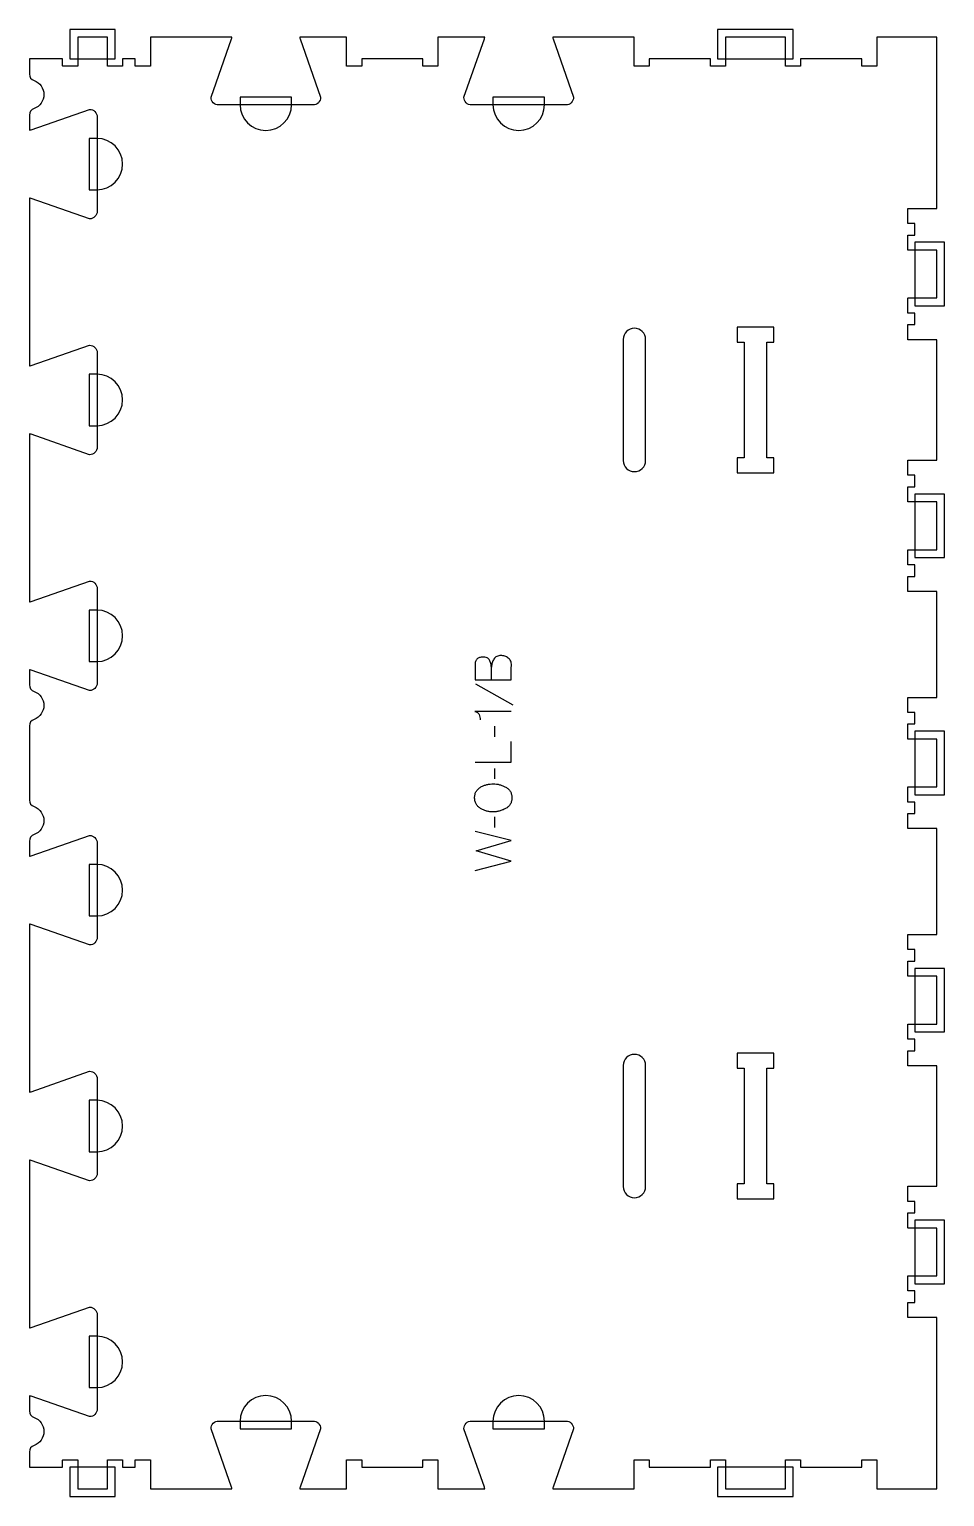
# Model space of a CAD drawing. Extents: x 0 to 756, y -6 to 1206.
import ezdxf

# ---------------------------------------------------------------- set-up
doc = ezdxf.new("R2010")
doc.units = 0
for name, color, linetype in [('1_ANYTOOL_1MMDEEP_LABELS_S', 2, 'CONTINUOUS'), ('3_ANYTOOL_CUTTHROUGH_INSID', 4, 'CONTINUOUS'), ('4_ANYTOOL_CUTTHROUGH_OUTSI', 5, 'CONTINUOUS'), ('5_ANYTOOL_HALF_MILL_9MM_IN', 3, 'CONTINUOUS')]:
    doc.layers.add(name, color=color, linetype=linetype)

msp = doc.modelspace()

# ---------------------------------------------------------------- linework, layer by layer
at = {"layer": '1_ANYTOOL_1MMDEEP_LABELS_S'}
for p, q in [((368.561444, 665.064287), (399.332873, 647.878573)), ((384.204302, 630.22143), (384.290016, 621.435716)), ((384.204302, 595.335716), (384.290016, 586.550002)), ((384.204302, 555.307145), (384.290016, 546.52143))]:
    msp.add_line(p, q, dxfattribs=at)
for points in [[(368.090016, 668.492859), (398.090016, 668.492859), (398.090016, 678.178573), (398.17573, 680.707145, 0.048381), (398.071815, 682.386038, 0.066146), (397.591802, 683.991073, 0.067079), (396.743131, 685.354836, 0.057042), (395.582873, 686.47143, 0.037099), (394.211632, 687.366102, 0.042913), (392.716802, 688.030359, 0.043052), (391.161154, 688.421519, 0.040094), (389.561444, 688.550002, 0.045096), (387.764828, 688.38763, 0.070597), (386.06323, 687.82143, 0.073303), (384.734191, 686.895452, 0.067093), (383.711444, 685.635716, 0.063103), (382.286498, 682.461206, 0.053716), (381.632873, 679.035716)], [(381.761444, 668.492859), (381.632873, 679.035716, 0.046847), (381.156424, 681.984418, 0.060102), (380.068587, 684.757145, 0.086388), (379.198461, 685.863847, 0.076384), (378.016802, 686.637502, 0.070405), (376.329052, 687.134971, 0.036531), (374.561444, 687.264287, 0.031885), (373.126186, 687.172667, 0.051083), (371.730194, 686.84643, 0.053001), (370.643636, 686.338143, 0.064647), (369.707873, 685.592859, 0.064346), (368.982308, 684.619568, 0.050037), (368.49448, 683.503573, 0.048317), (368.178198, 682.059017, 0.029756), (368.090016, 680.578573), (368.090016, 668.492859)], [(398.090016, 642.350002), (368.047159, 642.350002, -0.057478), (369.140126, 642.085979, -0.075801), (370.120373, 641.54643, -0.075474), (370.904247, 640.730978, -0.055107), (371.454302, 639.735716, -0.039607), (372.153813, 637.593475, -0.05918), (372.418587, 635.364287)]]:
    msp.add_lwpolyline(points, format="xyb", dxfattribs=at)
for points in [[(368.090016, 600.478573), (398.090016, 600.478573), (398.090016, 617.578573)], [(368.090016, 510.950002), (398.090016, 518.664287), (368.990016, 527.107145), (398.090016, 535.592859), (368.090016, 543.092859)]]:
    msp.add_lwpolyline(points, dxfattribs=at)
msp.add_lwpolyline([(367.747159, 571.378573, -0.064784), (368.09508, 574.052528, -0.088904), (369.22573, 576.478573, -0.05419), (370.91786, 578.401138, -0.051179), (372.97573, 579.928573, -0.041653), (375.404503, 581.110773, -0.036749), (377.990016, 581.900002, -0.024892), (380.609279, 582.357781, -0.030823), (383.261444, 582.52143, -0.034269), (385.833941, 582.34491, -0.031918), (388.361444, 581.830359, -0.031725), (390.970841, 580.942172, -0.026303), (393.461444, 579.757145, -0.058719), (395.623192, 578.233364, -0.077745), (397.286444, 576.194645, -0.077243), (398.265282, 573.707656, -0.055252), (398.561444, 571.035716, -0.054051), (398.262865, 568.281791, -0.077615), (397.265016, 565.716073, -0.078558), (395.577942, 563.641, -0.060481), (393.37573, 562.100002, -0.02629), (390.836511, 560.913341, -0.031299), (388.179302, 560.026787, -0.031469), (385.592486, 559.511749, -0.033416), (382.961444, 559.335716, -0.032847), (380.244496, 559.514394, -0.035049), (377.577516, 560.05893, -0.03503), (375.000477, 560.974904, -0.032231), (372.568587, 562.228573, -0.062518), (370.501493, 563.850462, -0.074052), (368.952516, 565.962502, -0.072322), (368.021625, 568.589355, -0.049083)], format="xyb", close=True, dxfattribs=at)
at = {"layer": '3_ANYTOOL_CUTTHROUGH_INSID'}
for points in [[(490.5, 949.749997), (490.5, 849.750003, 1), (509, 849.750003), (509, 949.749997, 1)], [(490.5, 349.749997), (490.5, 249.750003, 1), (509, 249.750003), (509, 349.749997, 1)]]:
    msp.add_lwpolyline(points, format="xyb", close=True, dxfattribs=at)
for points in [[(615, 839.5), (615, 852), (609, 852), (609, 947.5), (615, 947.5), (615, 960), (584.5, 960), (584.5, 947.5), (590.5, 947.5), (590.5, 852), (584.5, 852), (584.5, 839.5)], [(615, 360), (584.5, 360), (584.5, 347.5), (590.5, 347.5), (590.5, 252), (584.5, 252), (584.5, 239.5), (615, 239.5), (615, 252), (609, 252), (609, 347.5), (615, 347.5)]]:
    msp.add_lwpolyline(points, close=True, dxfattribs=at)
at = {"layer": '4_ANYTOOL_CUTTHROUGH_OUTSI'}
msp.add_lwpolyline([(749.5, 1199.5), (700, 1199.5), (700, 1175.75, -0.414214), (699.75, 1175.5), (687.75, 1175.5, -0.414214), (687.5, 1175.75), (687.5, 1181.5), (637, 1181.5), (637, 1175.75, -0.414214), (636.75, 1175.5), (624.75, 1175.5, -0.414214), (624.5, 1175.75), (624.5, 1199.5), (575, 1199.5), (575, 1175.75, -0.414214), (574.75, 1175.5), (562.75, 1175.5, -0.414214), (562.5, 1175.75), (562.5, 1181.5), (512, 1181.5), (512, 1175.75, -0.414214), (511.75, 1175.5), (499.75, 1175.5, -0.414214), (499.5, 1175.75), (499.5, 1199.5), (449.75, 1199.5), (432.308437, 1199.5, 0.061784), (432.543431, 1198.10513), (449.438965, 1149.832588, -0.084368), (449.453, 1149.75, -0.414214), (443.203, 1143.5), (365.203, 1143.5, -0.414214), (358.953, 1149.75, -0.084368), (358.967035, 1149.832588), (375.866148, 1198.116195, 0.061178), (376.097563, 1199.5), (337.5, 1199.5), (337.5, 1175.75, -0.414214), (337.25, 1175.5), (325.25, 1175.5, -0.414214), (325, 1175.75), (325, 1181.5), (274.5, 1181.5), (274.5, 1175.75, -0.414214), (274.25, 1175.5), (262.25, 1175.5, -0.414214), (262, 1175.75), (262, 1199.5), (223.402437, 1199.5, 0.061784), (223.637431, 1198.10513), (240.532965, 1149.832588, -0.084368), (240.547, 1149.75, -0.414214), (234.297, 1143.5), (156.297, 1143.5, -0.414214), (150.047, 1149.75, -0.084368), (150.061035, 1149.832588), (166.960148, 1198.116195, 0.061178), (167.191563, 1199.5), (100, 1199.5), (100, 1175.75, -0.414214), (99.75, 1175.5), (87.75, 1175.5, -0.414214), (87.5, 1175.75), (87.5, 1181.5), (77, 1181.5), (77, 1175.75, -0.414214), (76.75, 1175.5), (64.75, 1175.5, -0.414214), (64.5, 1175.75), (64.5, 1199.5), (40, 1199.5), (40, 1175.75, -0.414214), (39.75, 1175.5), (27.75, 1175.5, -0.414214), (27.5, 1175.75), (27.5, 1181.5), (0, 1181.5), (0, 1169.095563, 0.317837), (3.833333, 1163.674411, -0.707107), (3.833333, 1140.575589, 0.317837), (0, 1135.154437), (0, 1122.755437, 0.061784), (1.39487, 1122.990431), (49.667412, 1139.885965, -0.084368), (49.75, 1139.9, -0.414214), (56, 1133.65), (56, 1055.65, -0.414214), (49.75, 1049.4, -0.084368), (49.667412, 1049.414035), (1.383805, 1066.313148, 0.061178), (0, 1066.544563), (0, 927.855437, 0.061784), (1.39487, 928.090431), (49.667412, 944.985965, -0.084368), (49.75, 945, -0.414214), (56, 938.75), (56, 860.75, -0.414214), (49.75, 854.5, -0.084368), (49.667412, 854.514035), (1.383805, 871.413148, 0.061178), (0, 871.644563), (0, 732.955437, 0.061784), (1.39487, 733.190431), (49.667412, 750.085965, -0.084368), (49.75, 750.1, -0.414214), (56, 743.85), (56, 665.85, -0.414214), (49.75, 659.6, -0.084368), (49.667412, 659.614035), (1.383805, 676.513148, 0.061178), (0, 676.744563), (0, 664.345563, 0.317837), (3.833333, 658.924411, -0.707107), (3.833333, 635.825589, 0.317837), (0, 630.404437), (0, 569.095563, 0.317837), (3.833333, 563.674411, -0.707107), (3.833333, 540.575589, 0.317837), (0, 535.154437), (0, 522.755437, 0.061784), (1.39487, 522.990431), (49.667412, 539.885965, -0.084368), (49.75, 539.9, -0.414214), (56, 533.65), (56, 455.65, -0.414214), (49.75, 449.4, -0.084368), (49.667412, 449.414035), (1.383805, 466.313148, 0.061178), (0, 466.544563), (0, 327.855437, 0.061784), (1.39487, 328.090431), (49.667412, 344.985965, -0.084368), (49.75, 345, -0.414214), (56, 338.75), (56, 260.75, -0.414214), (49.75, 254.5, -0.084368), (49.667412, 254.514035), (1.383805, 271.413148, 0.061178), (0, 271.644563), (0, 132.955437, 0.061784), (1.39487, 133.190431), (49.667412, 150.085965, -0.084368), (49.75, 150.1, -0.414214), (56, 143.85), (56, 65.85, -0.414214), (49.75, 59.6, -0.084368), (49.667412, 59.614035), (1.383805, 76.513148, 0.061178), (0, 76.744563), (0, 64.345563, 0.317837), (3.833333, 58.924411, -0.707107), (3.833333, 35.825589, 0.317837), (0, 30.404437), (0, 18), (27.5, 18), (27.5, 23.75, -0.414214), (27.75, 24), (39.75, 24, -0.414214), (40, 23.75), (40, 0), (64.5, 0), (64.5, 23.75, -0.414214), (64.75, 24), (76.75, 24, -0.414214), (77, 23.75), (77, 18), (87.5, 18), (87.5, 23.75, -0.414214), (87.75, 24), (99.75, 24, -0.414214), (100, 23.75), (100, 0), (167.191563, 0, 0.061784), (166.956569, 1.39487), (150.061035, 49.667412, -0.084368), (150.047, 49.75, -0.414214), (156.297, 56), (234.297, 56, -0.414214), (240.547, 49.75, -0.084368), (240.532965, 49.667412), (223.633852, 1.383805, 0.061178), (223.402437, 0), (262, 0), (262, 23.75, -0.414214), (262.25, 24), (274.25, 24, -0.414214), (274.5, 23.75), (274.5, 18), (325, 18), (325, 23.75, -0.414214), (325.25, 24), (337.25, 24, -0.414214), (337.5, 23.75), (337.5, 0), (376.097563, 0, 0.061784), (375.862569, 1.39487), (358.967035, 49.667412, -0.084368), (358.953, 49.75, -0.414214), (365.203, 56), (443.203, 56, -0.414214), (449.453, 49.75, -0.084368), (449.438965, 49.667412), (432.539852, 1.383805, 0.061178), (432.308437, 0), (499.5, 0), (499.5, 23.75, -0.414214), (499.75, 24), (511.75, 24, -0.414214), (512, 23.75), (512, 18), (562.5, 18), (562.5, 23.75, -0.414214), (562.75, 24), (574.75, 24, -0.414214), (575, 23.75), (575, 0), (624.5, 0), (624.5, 23.75, -0.414214), (624.75, 24), (636.75, 24, -0.414214), (637, 23.75), (637, 18), (687.5, 18), (687.5, 23.75, -0.414214), (687.75, 24), (699.75, 24, -0.414214), (700, 23.75), (700, 0), (749.5, 0), (749.5, 141.5), (725.75, 141.5, -0.414214), (725.5, 141.75), (725.5, 153.75, -0.414214), (725.75, 154), (731.5, 154), (731.5, 163.5), (725.75, 163.5, -0.414214), (725.5, 163.75), (725.5, 175.75, -0.414214), (725.75, 176), (749.5, 176), (749.5, 215.5), (725.75, 215.5, -0.414214), (725.5, 215.75), (725.5, 227.75, -0.414214), (725.75, 228), (731.5, 228), (731.5, 237.5), (725.75, 237.5, -0.414214), (725.5, 237.75), (725.5, 249.75, -0.414214), (725.75, 250), (749.5, 250), (749.5, 349.5), (725.75, 349.5, -0.414214), (725.5, 349.75), (725.5, 361.75, -0.414214), (725.75, 362), (731.5, 362), (731.5, 371.5), (725.75, 371.5, -0.414214), (725.5, 371.75), (725.5, 383.75, -0.414214), (725.75, 384), (749.5, 384), (749.5, 423.5), (725.75, 423.5, -0.414214), (725.5, 423.75), (725.5, 435.75, -0.414214), (725.75, 436), (731.5, 436), (731.5, 445.5), (725.75, 445.5, -0.414214), (725.5, 445.75), (725.5, 457.75, -0.414214), (725.75, 458), (749.5, 458), (749.5, 545.5), (725.75, 545.5, -0.414214), (725.5, 545.75), (725.5, 557.75, -0.414214), (725.75, 558), (731.5, 558), (731.5, 567.5), (725.75, 567.5, -0.414214), (725.5, 567.75), (725.5, 579.75, -0.414214), (725.75, 580), (749.5, 580), (749.5, 619.5), (725.75, 619.5, -0.414214), (725.5, 619.75), (725.5, 631.75, -0.414214), (725.75, 632), (731.5, 632), (731.5, 641.5), (725.75, 641.5, -0.414214), (725.5, 641.75), (725.5, 653.75, -0.414214), (725.75, 654), (749.5, 654), (749.5, 741.5), (725.75, 741.5, -0.414214), (725.5, 741.75), (725.5, 753.75, -0.414214), (725.75, 754), (731.5, 754), (731.5, 763.5), (725.75, 763.5, -0.414214), (725.5, 763.75), (725.5, 775.75, -0.414214), (725.75, 776), (749.5, 776), (749.5, 815.5), (725.75, 815.5, -0.414214), (725.5, 815.75), (725.5, 827.75, -0.414214), (725.75, 828), (731.5, 828), (731.5, 837.5), (725.75, 837.5, -0.414214), (725.5, 837.75), (725.5, 849.75, -0.414214), (725.75, 850), (749.5, 850), (749.5, 949.5), (725.75, 949.5, -0.414214), (725.5, 949.75), (725.5, 961.75, -0.414214), (725.75, 962), (731.5, 962), (731.5, 971.5), (725.75, 971.5, -0.414214), (725.5, 971.75), (725.5, 983.75, -0.414214), (725.75, 984), (749.5, 984), (749.5, 1023.5), (725.75, 1023.5, -0.414214), (725.5, 1023.75), (725.5, 1035.75, -0.414214), (725.75, 1036), (731.5, 1036), (731.5, 1045.5), (725.75, 1045.5, -0.414214), (725.5, 1045.75), (725.5, 1057.75, -0.414214), (725.75, 1058), (749.5, 1058)], format="xyb", close=True, dxfattribs=at)
at = {"layer": '5_ANYTOOL_HALF_MILL_9MM_IN'}
for points in [[(39.5, 1181.5), (65, 1181.5), (71, 1181.5), (71, 1199.74), (71, 1206), (33.5, 1206), (33.5, 1199.74), (33.5, 1181.5)], [(574.5, 1181.5), (625, 1181.5), (631, 1181.5), (631, 1206), (624.74, 1206), (568.5, 1206), (568.5, 1199.74), (568.5, 1181.5)], [(731.5, 1024), (731.5, 983.5), (731.5, 977.5), (756, 977.5), (756, 983.76), (756, 1030), (749.74, 1030), (731.5, 1030)], [(731.5, 816), (731.5, 775.5), (731.5, 769.5), (756, 769.5), (756, 775.76), (756, 822), (749.74, 822), (731.5, 822)], [(731.5, 620), (731.5, 579.5), (731.5, 573.5), (756, 573.5), (756, 579.76), (756, 626), (749.74, 626), (731.5, 626)], [(731.5, 424), (731.5, 383.5), (731.5, 377.5), (756, 377.5), (756, 383.76), (756, 430), (749.74, 430), (731.5, 430)], [(731.5, 216), (731.5, 175.5), (731.5, 169.5), (756, 169.5), (756, 175.76), (756, 222), (749.74, 222), (731.5, 222)], [(65, 18), (39.5, 18), (33.5, 18), (33.5, -6.5), (39.76, -6.5), (64.74, -6.5), (71, -6.5), (71, 18)], [(625, 18), (574.5, 18), (568.5, 18), (568.5, -6.5), (574.76, -6.5), (624.74, -6.5), (631, -6.5), (631, 18)]]:
    msp.add_lwpolyline(points, close=True, dxfattribs=at)
for points in [[(174.047, 1143.75, 1), (216.547, 1143.75), (216.547, 1150), (174.047, 1150)], [(382.953, 1143.75, 1), (425.453, 1143.75), (425.453, 1150), (382.953, 1150)], [(55.5, 1073.4), (55.75, 1073.4, 1), (55.75, 1115.9), (49.5, 1115.9), (49.5, 1073.4)], [(55.5, 878.5), (55.75, 878.5, 1), (55.75, 921), (49.5, 921), (49.5, 878.5)], [(55.5, 683.6), (55.75, 683.6, 1), (55.75, 726.1), (49.5, 726.1), (49.5, 683.6)], [(55.5, 473.4), (55.75, 473.4, 1), (55.75, 515.9), (49.5, 515.9), (49.5, 473.4)], [(55.5, 278.5), (55.75, 278.5, 1), (55.75, 321), (49.5, 321), (49.5, 278.5)], [(55.5, 83.6), (55.75, 83.6, 1), (55.75, 126.1), (49.5, 126.1), (49.5, 83.6)], [(216.547, 55.75, 1), (174.047, 55.75), (174.047, 49.5), (216.547, 49.5)], [(425.453, 55.75, 1), (382.953, 55.75), (382.953, 49.5), (425.453, 49.5)]]:
    msp.add_lwpolyline(points, format="xyb", close=True, dxfattribs=at)

doc.saveas('drawing.dxf')
